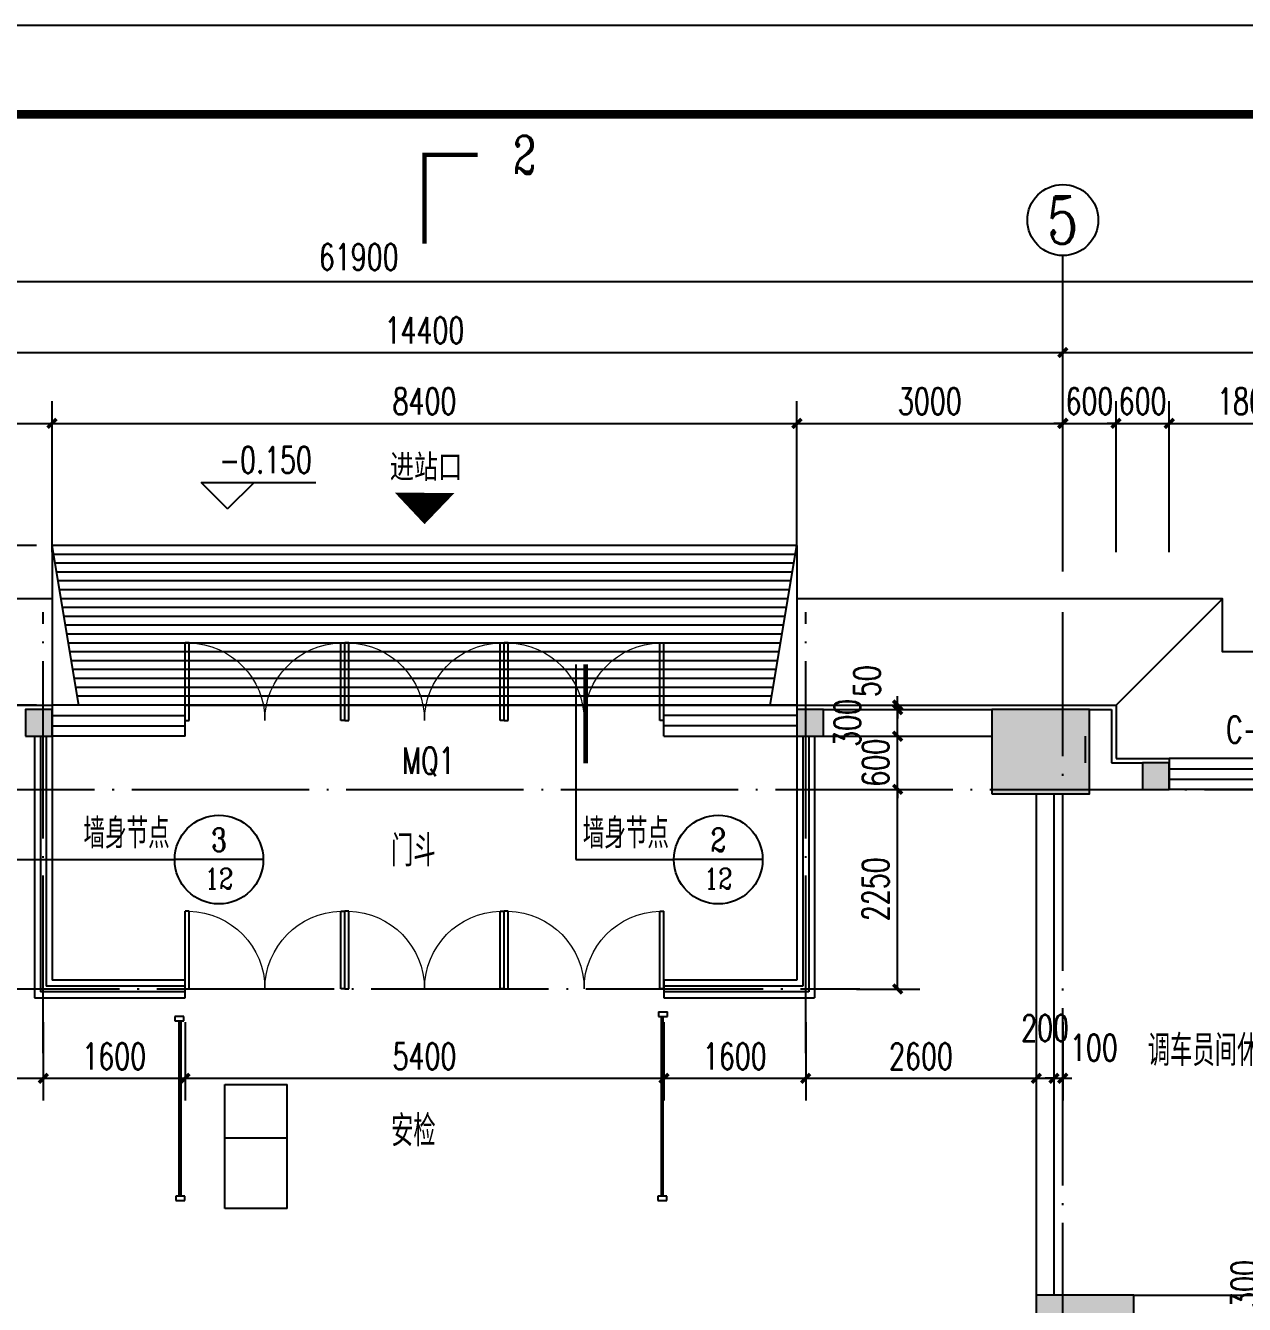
# Model space of a CAD drawing. Extents: x 63793 to 231107, y 20849 to 337643.
# Drawn here: x 169099 to 182848, y 235825 to 250242 of the extents above; entities that cross this region are included whole.
import ezdxf
from ezdxf.enums import TextEntityAlignment as Align

# ---------------------------------------------------------------- set-up
doc = ezdxf.new("R2010")
doc.units = 0
doc.header["$LTSCALE"] = 1000
doc.header["$MEASUREMENT"] = 0
doc.linetypes.add('DOTE', pattern=[2.42, 2, -0.2, 0.02, -0.2])
for name, color, linetype in [('3T_BAR', 7, 'Continuous'), ('AXIS', 3, 'Continuous'), ('AXIS_TEXT', 7, 'Continuous'), ('COLUMN', 2, 'Continuous'), ('CURTWALL', 4, 'Continuous'), ('DIM_ELEV', 3, 'Continuous'), ('DIM_IDEN', 3, 'Continuous'), ('DIM_SYMB', 3, 'Continuous'), ('DOTE', 1, 'DOTE'), ('HX', 1, 'Continuous'), ('PUB_DIM', 3, 'Continuous'), ('PUB_HATCH', 8, 'Continuous'), ('PUB_TEXT', 7, 'Continuous'), ('PUB_TITLE', 4, 'Continuous'), ('SURFACE', 6, 'Continuous'), ('WALL', 2, 'Continuous'), ('WINDOW', 4, 'Continuous'), ('WINDOW_TEXT', 7, 'Continuous'), ('看线', 7, 'Continuous')]:
    doc.layers.add(name, color=color, linetype=linetype)
doc.styles.add('_TCH_AXIS', font='COMPLEX', dxfattribs={"bigfont": 'GBCBIG'})
doc.styles.add('_TCH_DIM', font='SIMPLEX', dxfattribs={"bigfont": 'GBCBIG'})
doc.styles.add('_TCH_DIM_T3', font='SIMPLEX', dxfattribs={"width": 0.705882, "bigfont": 'GBCBIG'})
doc.styles.add('_TCH_LABEL', font='COMPLEX', dxfattribs={"bigfont": 'GBCBIG'})
doc.styles.add('_TCH_WINDOW', font='SIMPLEX', dxfattribs={"height": 3.5, "bigfont": 'GBCBIG'})
doc.styles.add('COMPLEX', font='COMPLEX')
doc.styles.get("Standard").update_dxf_attribs({"font": 'gbenor.shx', "bigfont": 'gbcbig.shx'})
doc.styles.add('TXT', font='SimSun.ttf', dxfattribs={"width": 0.75})
doc.dimstyles.new('_TCH_ARCH&&100', dxfattribs={"dimtxt": 297.5, "dimasz": 100, "dimexe": 250, "dimexo": 300, "dimgap": 100, "dimtad": 1, "dimdec": 0, "dimzin": 0, "dimdsep": 46, "dimtxsty": '_TCH_DIM_T3', "dimblk": 'ARCHTICK', "dimcen": 0.09, "dimclrt": 7, "dimazin": 2, "dimtfac": 1, "dimtdec": 0, "dimtix": 1, "dimtmove": 2, "dimatfit": 3, "dimfxl": 0, "dimtolj": 1, "dimtzin": 0, "dimarcsym": 0})

# ---------------------------------------------------------------- blocks, each defined once
blk = doc.blocks.new('A$C3B206A9B')
at = {"layer": 'HX'}
blk.add_lwpolyline([(597, 0, 0, 1200, 0), (600, 631, 1200, 1200, 0)], format="xyseb", dxfattribs=at)
blk = doc.blocks.new('_ArchTick')
at = {"color": 0, "linetype": 'ByBlock', "const_width": 0.4}
blk.add_lwpolyline([(-0.5, -0.5), (0.5, 0.5)], dxfattribs=at)
blk = doc.blocks.new('*D740')
at = {"layer": 'Defpoints', "color": 0, "transparency": 16777216}
for p in [(168814, 244381), (169523, 244381), (169523, 242581)]:
    blk.add_point(p, dxfattribs=at)
at = {"layer": 'PUB_DIM', "color": 0, "lineweight": -2, "transparency": 16777216}
for p, q in [((169223, 244381), (168564, 244381)), ((168814, 242581), (168814, 244381)), ((169223, 242581), (168564, 242581))]:
    blk.add_line(p, q, dxfattribs=at)
at = {"layer": 'PUB_DIM', "color": 0, "lineweight": -2, "transparency": 16777216, "xscale": 100, "yscale": 100, "zscale": 100}
for p, rotation in [((168814, 244381), 90), ((168814, 242581), 270)]:
    blk.add_blockref('_ArchTick', p, dxfattribs=dict(at, rotation=rotation))
at = {"layer": 'PUB_DIM', "color": 7, "transparency": 16777216, "insert": (168565, 243481), "char_height": 297.5, "attachment_point": 5, "rotation": 90, "style": '_TCH_DIM_T3'}
blk.add_mtext('\\A1;1800', dxfattribs=at)
blk = doc.blocks.new('*D1183')
at = {"layer": 'Defpoints', "color": 0, "transparency": 16777216}
for p in [(178173, 241631), (178936, 241631), (178173, 239381)]:
    blk.add_point(p, dxfattribs=at)
at = {"layer": 'PUB_DIM', "color": 0, "lineweight": -2, "transparency": 16777216}
for p, q in [((178473, 241631), (179186, 241631)), ((178936, 239381), (178936, 241631)), ((178473, 239381), (179186, 239381))]:
    blk.add_line(p, q, dxfattribs=at)
at = {"layer": 'PUB_DIM', "color": 0, "lineweight": -2, "transparency": 16777216, "xscale": 100, "yscale": 100, "zscale": 100}
for p, rotation in [((178936, 241631), 90), ((178936, 239381), 270)]:
    blk.add_blockref('_ArchTick', p, dxfattribs=dict(at, rotation=rotation))
at = {"layer": 'PUB_DIM', "color": 7, "transparency": 16777216, "insert": (178687, 240506), "char_height": 297.5, "attachment_point": 5, "rotation": 90, "style": '_TCH_DIM_T3'}
blk.add_mtext('\\A1;2250', dxfattribs=at)
blk = doc.blocks.new('*D1184')
at = {"layer": 'Defpoints', "color": 0, "transparency": 16777216}
for p in [(178173, 242231), (178936, 242231), (178173, 241631)]:
    blk.add_point(p, dxfattribs=at)
at = {"layer": 'PUB_DIM', "color": 0, "lineweight": -2, "transparency": 16777216}
for p, q in [((178473, 242231), (179186, 242231)), ((178936, 242231), (178936, 242331)), ((178936, 241631), (178936, 242231)), ((178473, 241631), (179186, 241631)), ((178936, 241631), (178936, 241531))]:
    blk.add_line(p, q, dxfattribs=at)
at = {"layer": 'PUB_DIM', "color": 0, "lineweight": -2, "transparency": 16777216, "xscale": 100, "yscale": 100, "zscale": 100}
for p, rotation in [((178936, 242231), 270), ((178936, 241631), 90)]:
    blk.add_blockref('_ArchTick', p, dxfattribs=dict(at, rotation=rotation))
at = {"layer": 'PUB_DIM', "color": 7, "transparency": 16777216, "insert": (178687, 241931), "char_height": 297.5, "attachment_point": 5, "rotation": 90, "style": '_TCH_DIM_T3'}
blk.add_mtext('\\A1;600', dxfattribs=at)
blk = doc.blocks.new('*D1185')
at = {"layer": 'Defpoints', "color": 0, "transparency": 16777216}
for p in [(178173, 242531), (178936, 242531), (178173, 242231)]:
    blk.add_point(p, dxfattribs=at)
at = {"layer": 'PUB_DIM', "color": 0, "lineweight": -2, "transparency": 16777216}
for p, q in [((178473, 242531), (179186, 242531)), ((178936, 242231), (178936, 242531)), ((178473, 242231), (179186, 242231))]:
    blk.add_line(p, q, dxfattribs=at)
at = {"layer": 'PUB_DIM', "color": 0, "lineweight": -2, "transparency": 16777216, "xscale": 100, "yscale": 100, "zscale": 100}
for p, rotation in [((178936, 242531), 90), ((178936, 242231), 270)]:
    blk.add_blockref('_ArchTick', p, dxfattribs=dict(at, rotation=rotation))
at = {"layer": 'PUB_DIM', "color": 7, "transparency": 16777216, "insert": (178368, 242381), "char_height": 297.5, "attachment_point": 5, "rotation": 90, "style": '_TCH_DIM_T3'}
blk.add_mtext('\\A1;300', dxfattribs=at)
blk = doc.blocks.new('*D1186')
at = {"layer": 'Defpoints', "color": 0, "transparency": 16777216}
for p in [(178173, 242581), (178173, 242531), (178936, 242581)]:
    blk.add_point(p, dxfattribs=at)
at = {"layer": 'PUB_DIM', "color": 0, "lineweight": -2, "transparency": 16777216}
for p, q in [((178936, 242581), (178936, 242681)), ((178473, 242581), (179186, 242581)), ((178473, 242531), (179186, 242531)), ((178936, 242531), (178936, 242581)), ((178936, 242531), (178936, 242431))]:
    blk.add_line(p, q, dxfattribs=at)
at = {"layer": 'PUB_DIM', "color": 0, "lineweight": -2, "transparency": 16777216, "xscale": 100, "yscale": 100, "zscale": 100}
for p, rotation in [((178936, 242581), 270), ((178936, 242531), 90)]:
    blk.add_blockref('_ArchTick', p, dxfattribs=dict(at, rotation=rotation))
at = {"layer": 'PUB_DIM', "color": 7, "transparency": 16777216, "insert": (178591, 242851), "char_height": 297.5, "attachment_point": 5, "rotation": 90, "style": '_TCH_DIM_T3'}
blk.add_mtext('\\A1;50', dxfattribs=at)
blk = doc.blocks.new('*D1189')
at = {"layer": 'Defpoints', "color": 0, "transparency": 16777216}
for p in [(166699, 239308), (169299, 239308), (169299, 238374)]:
    blk.add_point(p, dxfattribs=at)
at = {"layer": 'PUB_DIM', "color": 0, "lineweight": -2, "transparency": 16777216}
for p, q in [((166699, 239008), (166699, 238124)), ((169299, 239008), (169299, 238124)), ((166699, 238374), (169299, 238374))]:
    blk.add_line(p, q, dxfattribs=at)
at = {"layer": 'PUB_DIM', "color": 0, "lineweight": -2, "transparency": 16777216, "xscale": 100, "yscale": 100, "zscale": 100, "rotation": 180}
blk.add_blockref('_ArchTick', (166699, 238374), dxfattribs=at)
at = {"layer": 'PUB_DIM', "color": 0, "lineweight": -2, "transparency": 16777216, "xscale": 100, "yscale": 100, "zscale": 100}
blk.add_blockref('_ArchTick', (169299, 238374), dxfattribs=at)
at = {"layer": 'PUB_DIM', "color": 7, "transparency": 16777216, "insert": (167999, 238622), "char_height": 297.5, "attachment_point": 5, "style": '_TCH_DIM_T3'}
blk.add_mtext('\\A1;2600', dxfattribs=at)
blk = doc.blocks.new('*D1190')
at = {"layer": 'Defpoints', "color": 0, "transparency": 16777216}
for p in [(169299, 239308), (170899, 239308), (170899, 238374)]:
    blk.add_point(p, dxfattribs=at)
at = {"layer": 'PUB_DIM', "color": 0, "lineweight": -2, "transparency": 16777216}
for p, q in [((169299, 239008), (169299, 238124)), ((170899, 239008), (170899, 238124)), ((169299, 238374), (170899, 238374))]:
    blk.add_line(p, q, dxfattribs=at)
at = {"layer": 'PUB_DIM', "color": 0, "lineweight": -2, "transparency": 16777216, "xscale": 100, "yscale": 100, "zscale": 100, "rotation": 180}
blk.add_blockref('_ArchTick', (169299, 238374), dxfattribs=at)
at = {"layer": 'PUB_DIM', "color": 0, "lineweight": -2, "transparency": 16777216, "xscale": 100, "yscale": 100, "zscale": 100}
blk.add_blockref('_ArchTick', (170899, 238374), dxfattribs=at)
at = {"layer": 'PUB_DIM', "color": 7, "transparency": 16777216, "insert": (170099, 238622), "char_height": 297.5, "attachment_point": 5, "style": '_TCH_DIM_T3'}
blk.add_mtext('\\A1;1600', dxfattribs=at)
blk = doc.blocks.new('*D1191')
at = {"layer": 'Defpoints', "color": 0, "transparency": 16777216}
for p in [(170899, 239308), (176299, 239308), (176299, 238374)]:
    blk.add_point(p, dxfattribs=at)
at = {"layer": 'PUB_DIM', "color": 0, "lineweight": -2, "transparency": 16777216}
for p, q in [((170899, 239008), (170899, 238124)), ((176299, 239008), (176299, 238124)), ((170899, 238374), (176299, 238374))]:
    blk.add_line(p, q, dxfattribs=at)
at = {"layer": 'PUB_DIM', "color": 0, "lineweight": -2, "transparency": 16777216, "xscale": 100, "yscale": 100, "zscale": 100, "rotation": 180}
blk.add_blockref('_ArchTick', (170899, 238374), dxfattribs=at)
at = {"layer": 'PUB_DIM', "color": 0, "lineweight": -2, "transparency": 16777216, "xscale": 100, "yscale": 100, "zscale": 100}
blk.add_blockref('_ArchTick', (176299, 238374), dxfattribs=at)
at = {"layer": 'PUB_DIM', "color": 7, "transparency": 16777216, "insert": (173599, 238622), "char_height": 297.5, "attachment_point": 5, "style": '_TCH_DIM_T3'}
blk.add_mtext('\\A1;5400', dxfattribs=at)
blk = doc.blocks.new('*D1192')
at = {"layer": 'Defpoints', "color": 0, "transparency": 16777216}
for p in [(176299, 239308), (177899, 239308), (177899, 238374)]:
    blk.add_point(p, dxfattribs=at)
at = {"layer": 'PUB_DIM', "color": 0, "lineweight": -2, "transparency": 16777216}
for p, q in [((176299, 239008), (176299, 238124)), ((177899, 239008), (177899, 238124)), ((176299, 238374), (177899, 238374))]:
    blk.add_line(p, q, dxfattribs=at)
at = {"layer": 'PUB_DIM', "color": 0, "lineweight": -2, "transparency": 16777216, "xscale": 100, "yscale": 100, "zscale": 100, "rotation": 180}
blk.add_blockref('_ArchTick', (176299, 238374), dxfattribs=at)
at = {"layer": 'PUB_DIM', "color": 0, "lineweight": -2, "transparency": 16777216, "xscale": 100, "yscale": 100, "zscale": 100}
blk.add_blockref('_ArchTick', (177899, 238374), dxfattribs=at)
at = {"layer": 'PUB_DIM', "color": 7, "transparency": 16777216, "insert": (177099, 238622), "char_height": 297.5, "attachment_point": 5, "style": '_TCH_DIM_T3'}
blk.add_mtext('\\A1;1600', dxfattribs=at)
blk = doc.blocks.new('*D1193')
at = {"layer": 'Defpoints', "color": 0, "transparency": 16777216}
for p in [(177899, 239308), (180499, 239308), (180499, 238374)]:
    blk.add_point(p, dxfattribs=at)
at = {"layer": 'PUB_DIM', "color": 0, "lineweight": -2, "transparency": 16777216}
for p, q in [((177899, 239008), (177899, 238124)), ((180499, 239008), (180499, 238124)), ((177899, 238374), (180499, 238374))]:
    blk.add_line(p, q, dxfattribs=at)
at = {"layer": 'PUB_DIM', "color": 0, "lineweight": -2, "transparency": 16777216, "xscale": 100, "yscale": 100, "zscale": 100, "rotation": 180}
blk.add_blockref('_ArchTick', (177899, 238374), dxfattribs=at)
at = {"layer": 'PUB_DIM', "color": 0, "lineweight": -2, "transparency": 16777216, "xscale": 100, "yscale": 100, "zscale": 100}
blk.add_blockref('_ArchTick', (180499, 238374), dxfattribs=at)
at = {"layer": 'PUB_DIM', "color": 7, "transparency": 16777216, "insert": (179199, 238622), "char_height": 297.5, "attachment_point": 5, "style": '_TCH_DIM_T3'}
blk.add_mtext('\\A1;2600', dxfattribs=at)
blk = doc.blocks.new('*D1194')
at = {"layer": 'Defpoints', "color": 0, "transparency": 16777216}
for p in [(180499, 239308), (180699, 239308), (180699, 238374)]:
    blk.add_point(p, dxfattribs=at)
at = {"layer": 'PUB_DIM', "color": 0, "lineweight": -2, "transparency": 16777216}
for p, q in [((180499, 239008), (180499, 238124)), ((180699, 239008), (180699, 238124)), ((180499, 238374), (180699, 238374))]:
    blk.add_line(p, q, dxfattribs=at)
at = {"layer": 'PUB_DIM', "color": 0, "lineweight": -2, "transparency": 16777216, "xscale": 100, "yscale": 100, "zscale": 100, "rotation": 180}
blk.add_blockref('_ArchTick', (180499, 238374), dxfattribs=at)
at = {"layer": 'PUB_DIM', "color": 0, "lineweight": -2, "transparency": 16777216, "xscale": 100, "yscale": 100, "zscale": 100}
blk.add_blockref('_ArchTick', (180699, 238374), dxfattribs=at)
at = {"layer": 'PUB_DIM', "color": 7, "transparency": 16777216, "insert": (180599, 238941), "char_height": 297.5, "attachment_point": 5, "style": '_TCH_DIM_T3'}
blk.add_mtext('\\A1;200', dxfattribs=at)
blk = doc.blocks.new('*D1195')
at = {"layer": 'Defpoints', "color": 0, "transparency": 16777216}
for p in [(180699, 239308), (180799, 239308), (180799, 238374)]:
    blk.add_point(p, dxfattribs=at)
at = {"layer": 'PUB_DIM', "color": 0, "lineweight": -2, "transparency": 16777216}
for p, q in [((180699, 239008), (180699, 238124)), ((180799, 239008), (180799, 238124)), ((180699, 238374), (180599, 238374)), ((180699, 238374), (180799, 238374)), ((180799, 238374), (180899, 238374))]:
    blk.add_line(p, q, dxfattribs=at)
at = {"layer": 'PUB_DIM', "color": 0, "lineweight": -2, "transparency": 16777216, "xscale": 100, "yscale": 100, "zscale": 100}
blk.add_blockref('_ArchTick', (180699, 238374), dxfattribs=at)
at = {"layer": 'PUB_DIM', "color": 0, "lineweight": -2, "transparency": 16777216, "xscale": 100, "yscale": 100, "zscale": 100, "rotation": 180}
blk.add_blockref('_ArchTick', (180799, 238374), dxfattribs=at)
at = {"layer": 'PUB_DIM', "color": 7, "transparency": 16777216, "insert": (181149, 238719), "char_height": 297.5, "attachment_point": 5, "style": '_TCH_DIM_T3'}
blk.add_mtext('\\A1;100', dxfattribs=at)
blk = doc.blocks.new('*D1256')
at = {"layer": 'Defpoints', "color": 0, "transparency": 16777216}
for p in [(183415, 236031), (184299, 236031), (184299, 235731)]:
    blk.add_point(p, dxfattribs=at)
at = {"layer": 'PUB_DIM', "color": 0, "lineweight": -2, "transparency": 16777216}
for p, q in [((183999, 236031), (183165, 236031)), ((183415, 235731), (183415, 236031)), ((183999, 235731), (183165, 235731))]:
    blk.add_line(p, q, dxfattribs=at)
at = {"layer": 'PUB_DIM', "color": 0, "lineweight": -2, "transparency": 16777216, "xscale": 100, "yscale": 100, "zscale": 100}
for p, rotation in [((183415, 236031), 90), ((183415, 235731), 270)]:
    blk.add_blockref('_ArchTick', p, dxfattribs=dict(at, rotation=rotation))
at = {"layer": 'PUB_DIM', "color": 7, "transparency": 16777216, "insert": (182847, 236056), "char_height": 297.5, "attachment_point": 5, "rotation": 90, "style": '_TCH_DIM_T3'}
blk.add_mtext('\\A1;300', dxfattribs=at)
blk = doc.blocks.new('*D1312')
at = {"layer": 'Defpoints', "color": 0, "transparency": 16777216}
for p in [(183799, 245758), (181999, 244004), (183799, 244004)]:
    blk.add_point(p, dxfattribs=at)
at = {"layer": 'PUB_DIM', "color": 0, "lineweight": -2, "transparency": 16777216}
for p, q in [((181999, 244304), (181999, 246008)), ((183799, 244304), (183799, 246008)), ((181999, 245758), (183799, 245758))]:
    blk.add_line(p, q, dxfattribs=at)
at = {"layer": 'PUB_DIM', "color": 0, "lineweight": -2, "transparency": 16777216, "xscale": 100, "yscale": 100, "zscale": 100, "rotation": 180}
blk.add_blockref('_ArchTick', (181999, 245758), dxfattribs=at)
at = {"layer": 'PUB_DIM', "color": 0, "lineweight": -2, "transparency": 16777216, "xscale": 100, "yscale": 100, "zscale": 100}
blk.add_blockref('_ArchTick', (183799, 245758), dxfattribs=at)
at = {"layer": 'PUB_DIM', "color": 7, "transparency": 16777216, "insert": (182899, 246007), "char_height": 297.5, "attachment_point": 5, "style": '_TCH_DIM_T3'}
blk.add_mtext('\\A1;1800', dxfattribs=at)
blk = doc.blocks.new('*D1313')
at = {"layer": 'Defpoints', "color": 0, "transparency": 16777216}
for p in [(181999, 245758), (181399, 244004), (181999, 244004)]:
    blk.add_point(p, dxfattribs=at)
at = {"layer": 'PUB_DIM', "color": 0, "lineweight": -2, "transparency": 16777216}
for p, q in [((181399, 244304), (181399, 246008)), ((181999, 244304), (181999, 246008)), ((181399, 245758), (181299, 245758)), ((181399, 245758), (181999, 245758)), ((181999, 245758), (182099, 245758))]:
    blk.add_line(p, q, dxfattribs=at)
at = {"layer": 'PUB_DIM', "color": 0, "lineweight": -2, "transparency": 16777216, "xscale": 100, "yscale": 100, "zscale": 100}
blk.add_blockref('_ArchTick', (181399, 245758), dxfattribs=at)
at = {"layer": 'PUB_DIM', "color": 0, "lineweight": -2, "transparency": 16777216, "xscale": 100, "yscale": 100, "zscale": 100, "rotation": 180}
blk.add_blockref('_ArchTick', (181999, 245758), dxfattribs=at)
at = {"layer": 'PUB_DIM', "color": 7, "transparency": 16777216, "insert": (181699, 246007), "char_height": 297.5, "attachment_point": 5, "style": '_TCH_DIM_T3'}
blk.add_mtext('\\A1;600', dxfattribs=at)
blk = doc.blocks.new('*D1314')
at = {"layer": 'Defpoints', "color": 0, "transparency": 16777216}
for p in [(181399, 245758), (180799, 244004), (181399, 244004)]:
    blk.add_point(p, dxfattribs=at)
at = {"layer": 'PUB_DIM', "color": 0, "lineweight": -2, "transparency": 16777216}
for p, q in [((180799, 244304), (180799, 246008)), ((181399, 244304), (181399, 246008)), ((180799, 245758), (180699, 245758)), ((180799, 245758), (181399, 245758)), ((181399, 245758), (181499, 245758))]:
    blk.add_line(p, q, dxfattribs=at)
at = {"layer": 'PUB_DIM', "color": 0, "lineweight": -2, "transparency": 16777216, "xscale": 100, "yscale": 100, "zscale": 100}
blk.add_blockref('_ArchTick', (180799, 245758), dxfattribs=at)
at = {"layer": 'PUB_DIM', "color": 0, "lineweight": -2, "transparency": 16777216, "xscale": 100, "yscale": 100, "zscale": 100, "rotation": 180}
blk.add_blockref('_ArchTick', (181399, 245758), dxfattribs=at)
at = {"layer": 'PUB_DIM', "color": 7, "transparency": 16777216, "insert": (181099, 246007), "char_height": 297.5, "attachment_point": 5, "style": '_TCH_DIM_T3'}
blk.add_mtext('\\A1;600', dxfattribs=at)
blk = doc.blocks.new('*D1315')
at = {"layer": 'Defpoints', "color": 0, "transparency": 16777216}
for p in [(180799, 245758), (177799, 244004), (180799, 244004)]:
    blk.add_point(p, dxfattribs=at)
at = {"layer": 'PUB_DIM', "color": 0, "lineweight": -2, "transparency": 16777216}
for p, q in [((177799, 244304), (177799, 246008)), ((180799, 244304), (180799, 246008)), ((177799, 245758), (180799, 245758))]:
    blk.add_line(p, q, dxfattribs=at)
at = {"layer": 'PUB_DIM', "color": 0, "lineweight": -2, "transparency": 16777216, "xscale": 100, "yscale": 100, "zscale": 100, "rotation": 180}
blk.add_blockref('_ArchTick', (177799, 245758), dxfattribs=at)
at = {"layer": 'PUB_DIM', "color": 0, "lineweight": -2, "transparency": 16777216, "xscale": 100, "yscale": 100, "zscale": 100}
blk.add_blockref('_ArchTick', (180799, 245758), dxfattribs=at)
at = {"layer": 'PUB_DIM', "color": 7, "transparency": 16777216, "insert": (179299, 246007), "char_height": 297.5, "attachment_point": 5, "style": '_TCH_DIM_T3'}
blk.add_mtext('\\A1;3000', dxfattribs=at)
blk = doc.blocks.new('*D1316')
at = {"layer": 'Defpoints', "color": 0, "transparency": 16777216}
for p in [(177799, 245758), (169399, 244004), (177799, 244004)]:
    blk.add_point(p, dxfattribs=at)
at = {"layer": 'PUB_DIM', "color": 0, "lineweight": -2, "transparency": 16777216}
for p, q in [((169399, 244304), (169399, 246008)), ((177799, 244304), (177799, 246008)), ((169399, 245758), (177799, 245758))]:
    blk.add_line(p, q, dxfattribs=at)
at = {"layer": 'PUB_DIM', "color": 0, "lineweight": -2, "transparency": 16777216, "xscale": 100, "yscale": 100, "zscale": 100, "rotation": 180}
blk.add_blockref('_ArchTick', (169399, 245758), dxfattribs=at)
at = {"layer": 'PUB_DIM', "color": 0, "lineweight": -2, "transparency": 16777216, "xscale": 100, "yscale": 100, "zscale": 100}
blk.add_blockref('_ArchTick', (177799, 245758), dxfattribs=at)
at = {"layer": 'PUB_DIM', "color": 7, "transparency": 16777216, "insert": (173599, 246007), "char_height": 297.5, "attachment_point": 5, "style": '_TCH_DIM_T3'}
blk.add_mtext('\\A1;8400', dxfattribs=at)
blk = doc.blocks.new('*D1317')
at = {"layer": 'Defpoints', "color": 0, "transparency": 16777216}
for p in [(169399, 245758), (166399, 244004), (169399, 244004)]:
    blk.add_point(p, dxfattribs=at)
at = {"layer": 'PUB_DIM', "color": 0, "lineweight": -2, "transparency": 16777216}
for p, q in [((166399, 244304), (166399, 246008)), ((169399, 244304), (169399, 246008)), ((166399, 245758), (169399, 245758))]:
    blk.add_line(p, q, dxfattribs=at)
at = {"layer": 'PUB_DIM', "color": 0, "lineweight": -2, "transparency": 16777216, "xscale": 100, "yscale": 100, "zscale": 100, "rotation": 180}
blk.add_blockref('_ArchTick', (166399, 245758), dxfattribs=at)
at = {"layer": 'PUB_DIM', "color": 0, "lineweight": -2, "transparency": 16777216, "xscale": 100, "yscale": 100, "zscale": 100}
blk.add_blockref('_ArchTick', (169399, 245758), dxfattribs=at)
at = {"layer": 'PUB_DIM', "color": 7, "transparency": 16777216, "insert": (167899, 246007), "char_height": 297.5, "attachment_point": 5, "style": '_TCH_DIM_T3'}
blk.add_mtext('\\A1;3000', dxfattribs=at)
blk = doc.blocks.new('*D1402')
at = {"layer": 'AXIS', "color": 0, "lineweight": -2, "transparency": 16777216}
for p, q in [((166399, 244492), (166399, 246808)), ((180799, 244492), (180799, 246808)), ((166399, 246558), (180799, 246558))]:
    blk.add_line(p, q, dxfattribs=at)
at = {"layer": 'Defpoints', "color": 0, "transparency": 16777216}
for p in [(180799, 246558), (166399, 244192), (180799, 244192)]:
    blk.add_point(p, dxfattribs=at)
at = {"layer": 'AXIS', "color": 0, "lineweight": -2, "transparency": 16777216, "xscale": 100, "yscale": 100, "zscale": 100, "rotation": 180}
blk.add_blockref('_ArchTick', (166399, 246558), dxfattribs=at)
at = {"layer": 'AXIS', "color": 0, "lineweight": -2, "transparency": 16777216, "xscale": 100, "yscale": 100, "zscale": 100}
blk.add_blockref('_ArchTick', (180799, 246558), dxfattribs=at)
at = {"layer": 'AXIS', "color": 7, "transparency": 16777216, "insert": (173599, 246807), "char_height": 297.5, "attachment_point": 5, "style": '_TCH_DIM_T3'}
blk.add_mtext('\\A1;14400', dxfattribs=at)
blk = doc.blocks.new('*D1403')
at = {"layer": 'AXIS', "color": 0, "lineweight": -2, "transparency": 16777216}
for p, q in [((180799, 244492), (180799, 246808)), ((188599, 244492), (188599, 246808)), ((180799, 246558), (188599, 246558))]:
    blk.add_line(p, q, dxfattribs=at)
at = {"layer": 'Defpoints', "color": 0, "transparency": 16777216}
for p in [(188599, 246558), (180799, 244192), (188599, 244192)]:
    blk.add_point(p, dxfattribs=at)
at = {"layer": 'AXIS', "color": 0, "lineweight": -2, "transparency": 16777216, "xscale": 100, "yscale": 100, "zscale": 100, "rotation": 180}
blk.add_blockref('_ArchTick', (180799, 246558), dxfattribs=at)
at = {"layer": 'AXIS', "color": 0, "lineweight": -2, "transparency": 16777216, "xscale": 100, "yscale": 100, "zscale": 100}
blk.add_blockref('_ArchTick', (188599, 246558), dxfattribs=at)
at = {"layer": 'AXIS', "color": 7, "transparency": 16777216, "insert": (184699, 246807), "char_height": 297.5, "attachment_point": 5, "style": '_TCH_DIM_T3'}
blk.add_mtext('\\A1;7800', dxfattribs=at)
blk = doc.blocks.new('*D1407')
at = {"layer": 'AXIS', "color": 0, "lineweight": -2, "transparency": 16777216}
for p, q in [((142649, 245792), (142649, 247608)), ((204549, 245792), (204549, 247608)), ((142649, 247358), (204549, 247358))]:
    blk.add_line(p, q, dxfattribs=at)
at = {"layer": 'Defpoints', "color": 0, "transparency": 16777216}
for p in [(204549, 247358), (142649, 245492), (204549, 245492)]:
    blk.add_point(p, dxfattribs=at)
at = {"layer": 'AXIS', "color": 0, "lineweight": -2, "transparency": 16777216, "xscale": 100, "yscale": 100, "zscale": 100, "rotation": 180}
blk.add_blockref('_ArchTick', (142649, 247358), dxfattribs=at)
at = {"layer": 'AXIS', "color": 0, "lineweight": -2, "transparency": 16777216, "xscale": 100, "yscale": 100, "zscale": 100}
blk.add_blockref('_ArchTick', (204549, 247358), dxfattribs=at)
at = {"layer": 'AXIS', "color": 7, "transparency": 16777216, "insert": (172857, 247633), "char_height": 297.5, "attachment_point": 5, "style": '_TCH_DIM_T3'}
blk.add_mtext('\\A1;61900', dxfattribs=at)
blk = doc.blocks.new('_FZH')
blk.add_lwpolyline([(-0.5, -0.5), (0.5, -0.5), (0.5, 0.5), (-0.5, 0.5)], close=True)
at = {"layer": 'PUB_HATCH'}
blk.add_solid([(-0.5, -0.5), (0.5, -0.5), (-0.5, 0.5), (0.5, 0.5)], dxfattribs=at)
blk = doc.blocks.new('$WINLIB2D$00000001')
for p, q in [((-0.5, 0.5), (0.5, 0.5)), ((-0.5, 0.5), (-0.5, -0.5)), ((0.5, -0.5), (0.5, 0.5)), ((0.5, 0.1667), (-0.5, 0.1667)), ((0.5, -0.1667), (-0.5, -0.1667)), ((-0.5, -0.5), (0.5, -0.5))]:
    blk.add_line(p, q)
blk = doc.blocks.new('$DorLib2D$00000002')
for p, q in [((-0.5, 0), (-0.5, 0.4875)), ((-0.475, 0.4875), (-0.5, 0.4875)), ((-0.475, 0), (-0.475, 0.4875)), ((0.475, 0), (0.475, 0.4875)), ((0.475, 0.4875), (0.5, 0.4875)), ((0.5, 0), (0.5, 0.4875)), ((-0.5, 0), (-0.475, 0)), ((0.5, 0), (0.475, 0))]:
    blk.add_line(p, q)
at = {"lineweight": 13}
for centre, start, end in [((-0.4875, 0), 0, 88.53072), ((0.4875, 0), 91.46928, 180)]:
    blk.add_arc(centre, 0.4875, start, end, dxfattribs=at)
blk = doc.blocks.new('_AXISO')
blk.add_circle((0, 0), 0.5)
at = {"layer": 'AXIS_TEXT', "style": 'COMPLEX', "width": 1.041667}
blk.add_attdef('A', text='', height=0.56, dxfattribs=at).set_placement((-0.25, -0.28), (0.25, -0.28), align=Align.FIT)

msp = doc.modelspace()

# ---------------------------------------------------------------- linework, layer by layer
at = {"color": 9}
for p, q in [((177799.3, 244381.2), (169399.3, 244381.2)), ((169399.3, 244381.2), (169399.3, 242581.2)), ((169699.3, 242581.2), (169399.3, 244381.2)), ((177499.3, 242581.2), (177799.3, 244381.2)), ((177799.3, 244381.2), (177799.3, 242581.2)), ((177782.6, 244281.2), (169415.9, 244281.2)), ((177765.9, 244181.2), (169432.6, 244181.2)), ((177749.3, 244081.2), (169449.3, 244081.2)), ((177732.6, 243981.2), (169465.9, 243981.2)), ((177715.9, 243881.2), (169482.6, 243881.2)), ((177699.3, 243781.2), (169499.3, 243781.2)), ((177682.6, 243681.2), (169515.9, 243681.2)), ((177665.9, 243581.2), (169532.6, 243581.2)), ((177649.3, 243481.2), (169549.3, 243481.2)), ((177632.6, 243381.2), (169565.9, 243381.2)), ((177615.9, 243281.2), (169582.6, 243281.2)), ((177599.3, 243181.2), (169599.3, 243181.2)), ((177582.6, 243081.2), (169615.9, 243081.2)), ((177565.9, 242981.2), (169632.6, 242981.2)), ((177549.3, 242881.2), (169649.3, 242881.2)), ((177532.6, 242781.2), (169665.9, 242781.2)), ((177515.9, 242681.2), (169682.6, 242681.2)), ((177799.3, 242581.2), (169399.3, 242581.2))]:
    msp.add_line(p, q, dxfattribs=at)
msp.add_line((181399.3, 242581.2), (182599.3, 243781.2))
for points in [[(169399.3, 243781), (165499.3, 243781)], [(189499.3, 243181.1), (182599.3, 243181), (182599.3, 243781.2), (177799.3, 243781.1)]]:
    msp.add_lwpolyline(points)
at = {"layer": '3T_BAR'}
for p, q in [((170783, 239072.3), (170783, 239022.3)), ((170883, 239072.3), (170783, 239072.3)), ((170883, 239022.3), (170883, 239072.3)), ((176238.8, 239122), (176238.8, 239072)), ((176238.8, 239122), (176338.8, 239122)), ((176238.8, 239072), (176338.8, 239072)), ((176338.8, 239072), (176338.8, 239122)), ((170783, 239022.3), (170883, 239022.3)), ((170794.6, 237045.1), (170794.6, 236995.1)), ((170894.6, 237045.1), (170794.6, 237045.1)), ((170894.6, 236995.1), (170894.6, 237045.1)), ((176230.8, 237045.1), (176230.8, 236995.1)), ((176330.8, 237045.1), (176230.8, 237045.1)), ((176330.8, 236995.1), (176330.8, 237045.1)), ((170794.6, 236995.1), (170894.6, 236995.1)), ((176230.8, 236995.1), (176330.8, 236995.1))]:
    msp.add_line(p, q, dxfattribs=at)
at = {"layer": 'AXIS'}
msp.add_line((180799.3, 244087.7), (180799.3, 247649.7), dxfattribs=at)
at = {"layer": 'CURTWALL'}
for p, q in [((176268.8, 239072), (176288.8, 239072)), ((176271.9, 237045.1), (176271.9, 239072)), ((176291.9, 237045.1), (176291.9, 239072)), ((170833, 239022.3), (170853, 239022.3)), ((170833, 237045.1), (170833, 239022.3)), ((170853, 237045.1), (170853, 239022.3))]:
    msp.add_line(p, q, dxfattribs=at)
at = {"layer": 'DIM_ELEV'}
for p, q in [((171378.5, 244792.6), (171078.5, 245092.6)), ((171078.5, 245092.6), (172374.6, 245092.6)), ((171378.5, 244792.6), (171678.5, 245092.6))]:
    msp.add_line(p, q, dxfattribs=at)
at = {"layer": 'DIM_IDEN'}
for p, q in [((175305.3, 243040.9), (175305.3, 240839.5)), ((167967.4, 240839.5), (170781.1, 240839.5)), ((171781.1, 240839.5), (170781.1, 240839.5)), ((175305.3, 240839.5), (176413.1, 240839.5)), ((177413.1, 240839.5), (176413.1, 240839.5))]:
    msp.add_line(p, q, dxfattribs=at)
at = {"layer": 'DIM_IDEN', "const_width": 50}
msp.add_lwpolyline([(175417.2, 243043), (175417.2, 241923.9)], dxfattribs=at)
at = {"layer": 'DIM_IDEN'}
for centre, radius in [((175305.3, 243040.9), 0), ((171281.1, 240839.5), 500), ((176913.1, 240839.5), 500)]:
    msp.add_circle(centre, radius, dxfattribs=at)
at = {"layer": 'DIM_SYMB', "const_width": 50}
msp.add_lwpolyline([(174199.3, 248785.3), (173599.3, 248785.3), (173599.3, 247785.3)], dxfattribs=at)
at = {"layer": 'DOTE'}
for p, q in [((169299.3, 238658.8), (169299.3, 243631.2)), ((177899.3, 238658.8), (177899.3, 243631.2)), ((180799.3, 217804.9), (180799.3, 243631.2)), ((138837, 241631.2), (206199.3, 241631.2)), ((168159.2, 239381.2), (178510.7, 239381.2))]:
    msp.add_line(p, q, dxfattribs=at)
at = {"layer": 'PUB_TITLE'}
msp.add_lwpolyline([(127007, 208242.4), (231107, 208242.4), (231107, 250242.4), (127007, 250242.4)], close=True, dxfattribs=at)
at = {"layer": 'PUB_TITLE', "const_width": 100}
msp.add_lwpolyline([(129507, 209242.4), (230107, 209242.4), (230107, 249242.4), (129507, 249242.4)], close=True, dxfattribs=at)
at = {"layer": 'SURFACE'}
for p, q in [((166399.3, 242581.2), (169249.3, 242581.2)), ((169249.3, 242581.2), (169399.3, 242581.2)), ((169399.3, 242581.2), (169399.3, 242531.2)), ((177799.3, 242581.2), (177799.3, 242531.2)), ((177799.3, 242581.2), (177949.3, 242581.2)), ((177949.3, 242581.2), (180799.3, 242581.2)), ((180799.3, 242581.2), (181399.3, 242581.2)), ((181399.3, 242581.2), (181399.3, 241981.2)), ((181399.3, 241981.2), (181849.3, 241981.2)), ((181849.3, 241981.2), (181999.3, 241981.2)), ((181999.3, 241981.2), (181999.3, 241931.2))]:
    msp.add_line(p, q, dxfattribs=at)
at = {"layer": 'WALL'}
for p, q in [((178099.3, 242531.2), (179999.3, 242531.2)), ((181099.3, 242531.2), (181349.3, 242531.2)), ((181349.3, 242531.2), (181349.3, 241931.2)), ((178099.3, 242231.2), (179999.3, 242231.2)), ((181049.3, 242231.2), (181049.3, 241931.2)), ((181349.3, 241931.2), (181699.3, 241931.2)), ((180499.3, 241581.2), (180499.3, 235931.2)), ((180699.3, 241581.2), (180699.3, 235931.2)), ((181099.3, 241631.2), (181249.3, 241631.2)), ((181249.3, 241631.2), (181699.3, 241631.2)), ((181599.3, 235931.2), (184299.3, 235931.2))]:
    msp.add_line(p, q, dxfattribs=at)
at = {"layer": 'WINDOW'}
for p, q in [((170899.3, 242581.2), (172699.3, 242581.2)), ((172699.3, 242581.2), (174499.3, 242581.2)), ((174499.3, 242581.2), (176299.3, 242581.2)), ((169199.3, 242231.2), (169199.3, 239281.2)), ((169265.9, 242231.2), (169265.9, 239347.8)), ((169332.6, 242231.2), (169332.6, 239414.5)), ((169399.3, 242231.2), (169399.3, 239481.2)), ((177799.3, 242231.2), (177799.3, 239481.2)), ((177865.9, 242231.2), (177865.9, 239414.5)), ((177932.6, 242231.2), (177932.6, 239347.8)), ((177999.3, 242231.2), (177999.3, 239281.2)), ((170899.3, 239481.2), (169399.3, 239481.2)), ((170899.3, 239281.2), (170899.3, 239481.2)), ((177799.3, 239481.2), (176299.3, 239481.2)), ((176299.3, 239481.2), (176299.3, 239281.2)), ((170899.3, 239347.8), (169265.9, 239347.8)), ((170899.3, 239414.5), (169332.6, 239414.5)), ((177865.9, 239414.5), (176299.3, 239414.5)), ((177932.6, 239347.8), (176299.3, 239347.8)), ((169199.3, 239281.2), (170899.3, 239281.2)), ((176299.3, 239281.2), (177999.3, 239281.2))]:
    msp.add_line(p, q, dxfattribs=at)
at = {"layer": '看线', "linetype": 'Continuous', "ltscale": 10}
for p, q in [((171348.8, 238305.2), (172048.8, 238305.2)), ((171348.8, 236905.2), (171348.8, 238305.2)), ((172048.8, 236905.2), (172048.8, 238305.2)), ((172048.8, 237699.4), (171348.8, 237699.4)), ((172048.8, 236905.2), (171348.8, 236905.2))]:
    msp.add_line(p, q, dxfattribs=at)

# ---------------------------------------------------------------- block references
at = {"color": 3, "xscale": 0.5600000000267755, "yscale": 0.5600000000267755, "zscale": 0.5600000000267755}
msp.add_blockref('A$C3B206A9B', (173265.1, 244621.3), dxfattribs=at)
at = {"layer": 'AXIS'}
ref = msp.add_blockref('_AXISO', (180799.3, 248049.7), dxfattribs=dict(at, xscale=800, yscale=800, zscale=800))
ref.add_attrib('A', '5', dxfattribs={"layer": 'AXIS_TEXT', "height": 532.5, "style": '_TCH_AXIS'}).set_placement((180621.8, 247783.5), (180976.8, 247783.5), align=Align.FIT)
at = {"layer": 'COLUMN'}
for p, xscale, yscale, zscale in [((169249.3, 242381.2), 300, 300, 300), ((180549.3, 242056.2), 1100, 949.9999999995198, 949.9999999995198), ((181849.3, 241781.2), 300, 300, 300), ((181049.3, 235531.2), 1099.999999999505, 800.0000000000218, 800.0000000000218)]:
    msp.add_blockref('_FZH', p, dxfattribs=dict(at, xscale=xscale, yscale=yscale, zscale=zscale))
at = {"layer": 'COLUMN', "xscale": 300, "yscale": 300, "zscale": 300, "rotation": 90}
msp.add_blockref('_FZH', (177949.3, 242381.2), dxfattribs=at)
at = {"layer": 'WINDOW'}
for name, p, xscale, yscale, zscale in [('$DorLib2D$00000002', (171799.3, 242406.2), -1800, 1800, -1800), ('$DorLib2D$00000002', (175399.3, 242406.2), -1800, 1800, -1800), ('$WINLIB2D$00000001', (170149.3, 242406.2), -1500, -350, -1500), ('$WINLIB2D$00000001', (177049.3, 242406.2), 1500, -350, 1500)]:
    msp.add_blockref(name, p, dxfattribs=dict(at, xscale=xscale, yscale=yscale, zscale=zscale))
ref = msp.add_blockref('$DorLib2D$00000002', (173599.3, 242406.2), dxfattribs=dict(at, xscale=-1800, yscale=1800, zscale=-1800))
ref.add_attrib('A', 'MQ1', (173344.3, 241807.4), dxfattribs={"layer": 'WINDOW_TEXT', "height": 297.5, "style": '_TCH_WINDOW', "width": 0.705882})
ref = msp.add_blockref('$WINLIB2D$00000001', (182899.3, 241806.2), dxfattribs=dict(at, xscale=-1800, yscale=-350, zscale=-1800))
ref.add_attrib('A', 'C-1', (182639.3, 242157.4), dxfattribs={"layer": 'WINDOW_TEXT', "height": 297.5, "style": '_TCH_WINDOW', "width": 0.705882})
at = {"layer": 'WINDOW', "xscale": 1800, "yscale": -1800, "zscale": 1800, "rotation": 180}
for p in [(171799.3, 239381.2), (173599.3, 239381.2), (175399.3, 239381.2)]:
    msp.add_blockref('$DorLib2D$00000002', p, dxfattribs=at)

# ---------------------------------------------------------------- texts
at = {"char_height": 350, "width": 3190, "attachment_point": 1}
for s, insert in [('门斗', (173221, 241113.6)), ('调车员间休室', (181756.8, 238863.6)), ('安检', (173221, 237956.8))]:
    msp.add_mtext(s, dxfattribs=dict(at, insert=insert))
at = {"layer": 'PUB_TEXT', "width": 0.705882}
for s, height, style, p in [('2', 425, '_TCH_LABEL', (174599.3, 248572.8)), ('-0.150', 297.5, '_TCH_DIM', (171284.6, 245197.6))]:
    msp.add_text(s, height=height, dxfattribs=dict(at, style=style)).set_placement(p)
at = {"layer": 'PUB_TEXT', "color": 7, "style": 'TXT', "width": 0.75}
msp.add_text('进站口', height=265.82, dxfattribs=at).set_placement((173208.4, 245138.1))
at = {"layer": 'PUB_TEXT', "style": '_TCH_LABEL'}
for p in [(169752.7, 240966.8), (175384.7, 240966.8)]:
    msp.add_text('墙身节点', height=337.59, dxfattribs=at).set_placement(p)
for s, height, p, p2 in [('3', 261, (171194.1, 240932), (171368.1, 240932)), ('2', 261, (176826.1, 240932), (177000.1, 240932)), ('12', 230.99, (171121.6, 240511.3), (171440.6, 240511.3)), ('12', 230.99, (176753.6, 240511.3), (177072.6, 240511.3))]:
    msp.add_text(s, height=height, dxfattribs=at).set_placement(p, p2, align=Align.FIT)

# ---------------------------------------------------------------- dimensions: what is measured, and where the dimension line sits
at = {"layer": 'AXIS'}
dim = msp.add_linear_dim(base=(204549.3, 247358.4), p1=(142649.3, 245491.8), p2=(204549.3, 245491.8), angle=0, text='61900', dimstyle='_TCH_ARCH&&100', dxfattribs=at)
dim.commit()
dim.dimension.update_dxf_attribs({"geometry": '*D1407', "text_midpoint": (172856.9, 247633.4), "dimtype": 129})
for p1, p2, text, picture, middle in [((166399.3, 244191.8), (180799.3, 244191.8), '14400', '*D1402', (173599.3, 246807.2)), ((180799.3, 244191.8), (188599.3, 244191.8), '7800', '*D1403', (184699.3, 246807.2))]:
    dim = msp.add_aligned_dim(p1=p1, p2=p2, distance=2366.7, text=text, dimstyle='_TCH_ARCH&&100', dxfattribs=at)
    dim.commit()
    dim.dimension.update_dxf_attribs({"geometry": picture, "text_midpoint": middle})
at = {"layer": 'PUB_DIM'}
for p1, p2, distance, text, picture, middle in [((166399.3, 244003.9), (169399.3, 244003.9), 1754.5, '3000', '*D1317', (167899.3, 246007.2)), ((169399.3, 244003.9), (177799.3, 244003.9), 1754.5, '8400', '*D1316', (173599.3, 246007.2)), ((177799.3, 244003.9), (180799.3, 244003.9), 1754.5, '3000', '*D1315', (179299.3, 246007.2)), ((180799.3, 244003.9), (181399.3, 244003.9), 1754.5, '600', '*D1314', (181099.3, 246007.2)), ((181399.3, 244003.9), (181999.3, 244003.9), 1754.5, '600', '*D1313', (181699.3, 246007.2)), ((181999.3, 244003.9), (183799.3, 244003.9), 1754.5, '1800', '*D1312', (182899.3, 246007.2)), ((169523.2, 242581.2), (169523.2, 244381.2), 709.6, '1800', '*D740', (168564.9, 243481.2)), ((178173.2, 241631.2), (178173.2, 242231.2), -762.6, '600', '*D1184', (178687.1, 241931.2)), ((178173.2, 239381.2), (178173.2, 241631.2), -762.6, '2250', '*D1183', (178687.1, 240506.2)), ((166699.3, 239307.8), (169299.3, 239307.8), -934.1, '2600', '*D1189', (167999.3, 238622.4)), ((169299.3, 239307.8), (170899.3, 239307.8), -934.1, '1600', '*D1190', (170099.3, 238622.4)), ((170899.3, 239307.8), (176299.3, 239307.8), -934.1, '5400', '*D1191', (173599.3, 238622.4)), ((176299.3, 239307.8), (177899.3, 239307.8), -934.1, '1600', '*D1192', (177099.3, 238622.4)), ((177899.3, 239307.8), (180499.3, 239307.8), -934.1, '2600', '*D1193', (179199.3, 238622.4))]:
    dim = msp.add_aligned_dim(p1=p1, p2=p2, distance=distance, text=text, dimstyle='_TCH_ARCH&&100', dxfattribs=at)
    dim.commit()
    dim.dimension.update_dxf_attribs({"geometry": picture, "text_midpoint": middle})
for base, p1, p2, angle, text, picture, middle in [((178935.8, 242581.2), (178173.2, 242531.2), (178173.2, 242581.2), 90, '50', '*D1186', (178590.8, 242851.2)), ((178935.8, 242531.2), (178173.2, 242231.2), (178173.2, 242531.2), 90, '300', '*D1185', (178368.3, 242381.2)), ((180699.3, 238373.7), (180499.3, 239307.8), (180699.3, 239307.8), 0, '200', '*D1194', (180599.3, 238941.2)), ((180799.3, 238373.7), (180699.3, 239307.8), (180799.3, 239307.8), 0, '100', '*D1195', (181149.3, 238718.7)), ((183414.7, 236031.2), (184299.3, 235731.2), (184299.3, 236031.2), 90, '300', '*D1256', (182847.2, 236056.4))]:
    dim = msp.add_linear_dim(base=base, p1=p1, p2=p2, angle=angle, text=text, dimstyle='_TCH_ARCH&&100', dxfattribs=at)
    dim.commit()
    dim.dimension.update_dxf_attribs({"geometry": picture, "text_midpoint": middle, "dimtype": 129})

doc.saveas('drawing.dxf')
